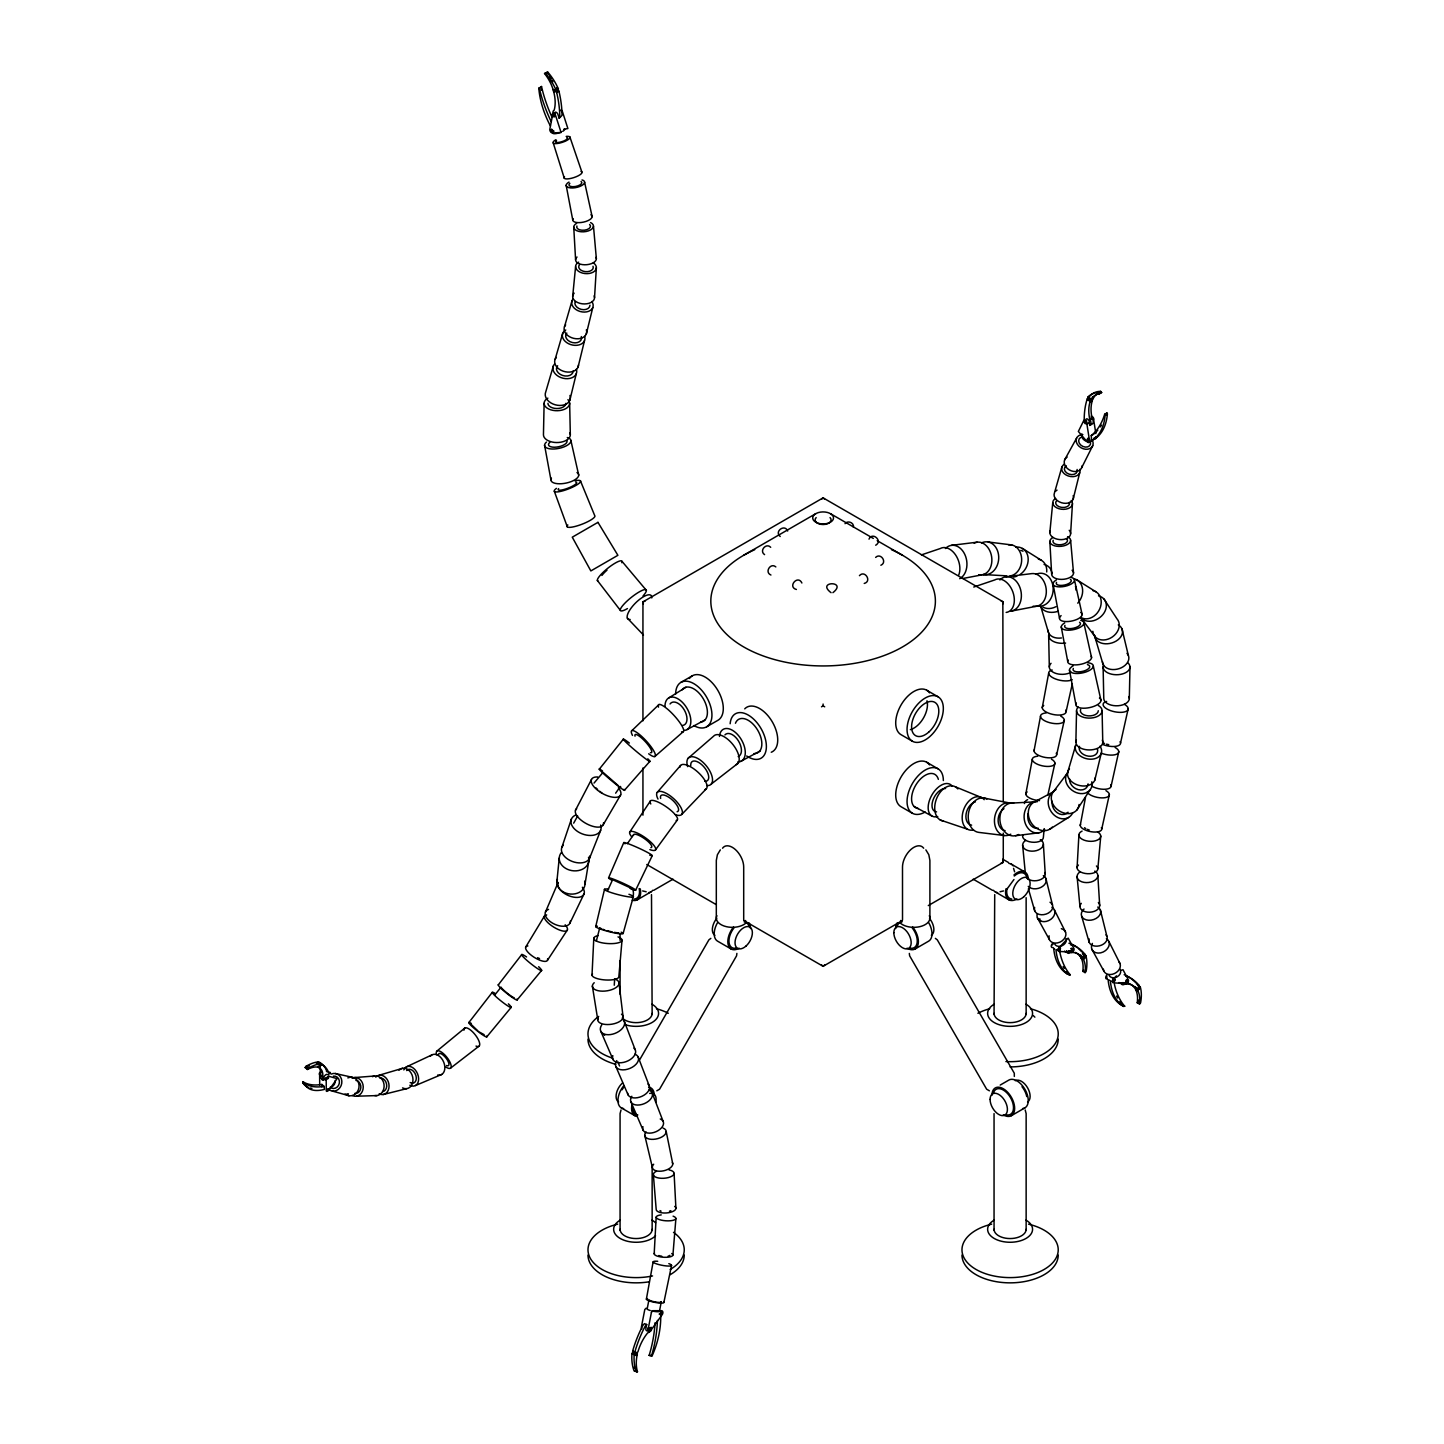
<?xml version="1.0" encoding="UTF-8"?>
<svg xmlns="http://www.w3.org/2000/svg" width="1444" height="1444" viewBox="0 0 1444 1444"><rect width="100%" height="100%" fill="white"/><g stroke="black" fill="none" stroke-linecap="round" stroke-linejoin="round"><path stroke-width="1.5" d="M317.969 1063.398L317.987 1062.297L316.344 1063.38M319.702 1085.112L319.629 1074.498A2.527 1.029 -48.4 0 1 319.521 1073.018A2.527 1.029 -48.4 0 1 321.38 1070.906M317.048 1063.452C320.297 1061.214 321.507 1066.52 319.268 1067.82A36.587 14.927 -48.4 0 1 322.734 1076.863A4.819 1.967 -48.4 0 0 323.312 1080.202L324.016 1078.379A2.527 1.029 -48.4 0 1 324.395 1076.123A2.527 1.029 -48.4 0 1 326.976 1074.408L328.745 1074.859L328.979 1073.379A90.412 36.912 -48.4 0 0 321.813 1064.372L319.611 1062.423L318.564 1063.47M544.117 403.345L543.449 434.788A13.447 7.761 0 0 0 558.648 442.478A13.447 7.761 0 0 0 569.875 432.767M1075.87 742.18L1076.556 710.737M1129.316 698.427L1129.984 666.984M1090.996 417.984L1092.025 417.172L1093.252 419.392M1095.725 436.828L1095.238 437.731M592.022 975.007L593.791 938.347M654.186 1253.807L656.172 1217.166M1077.08 867.7L1078.903 834.993M594.531 297.608L596.372 267.627M1070.618 533.612L1072.459 503.631M614.26 985.223L614.693 978.671M672.922 1255.035L675.9 1218.447M622.021 940.206L618.844 976.758A13.447 4.079 3.9 0 1 603.502 979.808A13.447 4.079 3.9 0 1 592.509 973.978M1044.174 828.639L1043.38 837.339A10.397 5.451 4.2 0 1 1031.666 842.159A10.397 5.451 4.2 0 1 1022.966 834.867M1097.837 868.783L1100.761 836.112M1049.842 532.583L1052.748 502.656M572.672 296.525L575.596 266.598M556.842 881.959L559.243 858.079M642.941 720.863L642.941 601.877L823.098 497.855L1003.273 601.877L1002.84 603.971M1083.884 955.35A38.519 22.238 -60 0 0 1083.578 954.195L1085.852 955.513A38.519 22.238 -60 0 1 1086.123 971.451L1085.076 972.624L1082.801 971.325A29.331 16.931 -60 0 0 1081.069 957.95L1082.296 956.56M1085.076 972.624A29.331 16.931 -60 0 0 1083.343 959.267C1086.52 949.286 1086.448 965.079 1079.841 956.072A36.587 21.118 -60 0 0 1075.365 952.426M1138.034 985.638L1140.291 986.956A38.519 22.238 -60 0 1 1140.579 1002.876L1139.515 1004.067L1137.24 1002.75A29.331 16.931 -60 0 0 1135.525 989.393L1136.157 988.436M1139.515 1004.067A29.331 16.931 -60 0 0 1137.782 990.692L1134.28 987.515A36.587 21.118 -60 0 0 1125.309 982.624M909.323 953.401L909.648 955.838L986.649 1089.209L989.411 1090.816M853.44 527.313C854.361 522.746 847.772 520.02 845.029 523.685M1082.458 954.195L1082.639 952.968L1084.913 954.285L1082.097 957.39A36.587 21.118 -60 0 0 1070.618 952.462A4.819 2.78 -60 0 1 1066.683 951.56L1066.647 950.657M1139.19 986.938L1139.352 985.711A90.412 52.201 -60 0 0 1126.428 976.036L1125.634 976.018M585.037 884.053L588.917 860.299M1058.741 949.629C1062.928 944.683 1058.199 952.444 1059.842 950.423M1134.749 986.992L1135.706 988.183M1139.37 987.191L1138.341 990.097L1139.858 987.317L1138.341 987.209L1137.403 988.923L1135.327 986.866M646.37 1299.167L653.121 1261.912M1034.03 750.862L1040.492 716.332M1042.243 707.722L1048.669 673.193M1025.8 793.983L1032.279 759.472M1080.238 825.427L1085.509 797.377M648.97 1299.654L647.165 1308.95A6.263 1.137 11 0 1 647.381 1308.697M635.45 1355.32C640.107 1354.779 635.685 1350.862 632.977 1352.216L632.634 1351.115A90.412 60.468 -69.5 0 1 642.977 1325.267L644.439 1323.661L646.677 1324.491L645.901 1328.426A2.527 1.679 -69.5 0 0 648.121 1330.538M661.262 1301.965L659.457 1311.26A6.263 1.137 11 0 1 651.749 1310.917M663.879 1302.452L671.568 1265.359M554.568 113.228A2.527 1.462 60 0 1 556.048 112.235A2.527 1.462 60 0 1 557.962 114.491L559.189 118.227L562.005 115.43A90.412 52.201 60 0 0 558.936 91.189L558.088 90.124L554.297 91.676M1047.803 795.337L1054.932 763.136M1056.701 754.526L1064.336 720.195M1111.14 785.969L1118.775 751.62M1101.772 828.91L1109.371 794.561M1066.105 711.585L1072.332 683.698M1120.544 743.01L1128.215 708.679M994.717 894.63L994.05 1014.446M595.704 926.633L604.494 889.414M1094.769 780.229L1101.14 753.696M578.051 367.137L584.513 340.658M569.838 400.223L576.282 373.725M586.282 334.087L592.78 307.608M1073.127 499.281L1079.697 472.82M596.318 941.163L599.783 927.662A9.928 1.155 14.4 0 0 601.155 928.6M623.122 933.51L633.356 896.67M325.514 1077.856L327.012 1077.874M327.752 1076.592C323.727 1082.585 331.597 1076.195 327.247 1077.838M329.232 1088.848C321.651 1091.646 333.618 1089.624 327.192 1089.137M1061.954 466.809L1054.445 492.946A9.873 6.985 15 0 0 1063.614 503.198A9.873 6.985 15 0 0 1073.199 495.617M564.496 326.687L572.077 300.587M555.11 359.375L562.727 333.275M553.359 365.946L545.706 392.028A12.779 9.025 15 0 0 557.546 405.277A12.779 9.025 15 0 0 569.947 395.475M1068.019 771.15L1075.744 745.086A13.447 9.512 15 0 0 1089.931 759.201A13.447 9.512 15 0 0 1100.003 746.205M554.027 91.369L553.882 92.434A36.587 21.118 60 0 1 554.171 110.159A4.819 2.78 60 0 0 553.738 115.448M561.878 847.303L571.409 819.019M1080.437 955.17L1080.491 956.722L1081.556 956.56M1080.888 955.423L1079.968 956.253M1089.606 425.457L1092.476 423.868A4.819 2.78 60 0 0 1092.043 418.092A36.587 21.118 60 0 1 1092.332 400.674L1092.169 399.447L1090.058 401.973A36.587 21.118 60 0 0 1089.787 419.392A4.819 2.78 60 0 1 1090.202 425.168L1089.209 422.948A2.527 1.462 60 0 0 1088.343 419.717A2.527 1.462 60 0 0 1085.978 419.338M589.621 858.115L600.632 830.408M302.662 1082.531L302.987 1081.7A100.394 40.992 -48.4 0 0 321.868 1084.444L324.07 1086.375L324.449 1089.408A67.435 27.526 -48.4 0 1 304.846 1084.48L302.662 1082.531A67.435 27.526 -48.4 0 0 308.601 1087.531M304.846 1084.48L302.987 1081.7M1014.32 1076.43L1014.302 1073.235L937.3 939.864L935.369 938.365M545.453 912.048L558.142 882.464A14.151 7.761 24.5 0 0 573.196 897.049A14.151 7.761 24.5 0 0 582.365 887.266M608.592 877.826L623.79 842.556M1013.959 879.522L1006.937 889.143M607.653 890.605L612.617 879.685L631.588 888.403L629.909 888.078M635.613 890.262L652.237 855.66M570.001 923.005L583.99 893.998M1081.682 467.694L1092.747 445.654M575.506 810.174L591.462 779.543M330.261 1073.56L330.369 1072.495L326.434 1071.484M868.999 539.135C872.356 531.338 883.168 541.013 875.696 545.218M621.028 1109.967L620.072 1113.595L620.072 1230.36M1052.134 944.954L1053.452 943.708M1106.79 976.018L1106.862 978.057M573.683 823.152L577.654 815.95M1064.607 459.914L1076.538 438.254M639.71 1059.697L708.896 939.864L710.845 938.365M603.267 824.686L620.685 794.814M525.652 947.156L544.352 916.2M559.189 118.227L559.749 116.729A90.412 52.201 60 0 0 556.68 92.506L555.814 91.441M552.547 131.945C551.662 125.303 548.919 134.545 553.81 131.079M318.203 1062.676L320.875 1063.867L317.824 1067.224A29.331 11.985 -48.4 0 0 307.373 1069.481L305.171 1067.531L306.146 1066.232A38.519 15.722 -48.4 0 1 318.691 1061.936M547.547 960.188L567.402 929.918M1076.737 810.156L1089.769 790.319M629.837 831.906L650.378 800.987M627.346 843.675L633.663 834.596M720.321 849.884L717.397 854.74L716.314 860.443L716.314 918.077M655.468 849.956L677.362 819.975M307.373 1069.481L308.33 1068.181A38.519 15.722 -48.4 0 1 320.875 1063.867M648.194 1327.758C646.569 1332.415 650.36 1328.588 650.702 1327.92C652.417 1331.964 646.208 1330.52 649.89 1327.776M1053.669 791.366L1067.856 772.486A14.151 11.155 35.1 0 0 1076.141 792.539A14.151 11.155 35.1 0 0 1091.808 781.782M498.234 984.934L521.645 954.683M468.795 1022.623L492.242 992.407M599.26 769.219L623.303 739.22M494.823 994.934L501.068 987.154A8.52 0.939 38.7 0 0 506.934 992.949A8.52 0.939 38.7 0 0 514.19 997.75M1088.054 438.218L1089.57 441.016L1086.935 424.265A2.527 1.462 60 0 0 1086.069 421.016A2.527 1.462 60 0 0 1083.704 420.655L1078.361 431.449L1087.007 441.683A2.581 1.498 60 0 0 1089.606 441.088M486.845 1036.774L511.248 1007.28M517.241 999.826L541.662 970.35M594.044 783.081L603.032 772.341L618.501 785.807M615.649 793.171L620.378 786.438M657.219 792.377L680.539 765.519M624.566 790.157L649.926 761.259M1082.801 971.325L1083.848 970.133M1116.447 975.837L1113.559 979.068A2.581 1.498 -60 0 0 1113.27 982.859L1125.129 983.49A2.527 1.462 -60 0 0 1127.493 983.111A2.527 1.462 -60 0 0 1128.36 979.88L1123.017 969.754L1121.591 970.097M1137.24 1002.75L1138.305 1001.576A38.519 22.238 -60 0 0 1138.558 1000.096M821.51 499.281L823.098 497.855L824.704 499.281M824.704 964.899L823.098 966.307L744.274 920.803M681.803 814.398L706.423 788.677M550.399 125.953A67.435 38.934 60 0 1 538.811 88.301L539.28 87.831A100.394 57.959 60 0 0 551.211 121.693M552.059 117.325A100.394 57.959 60 0 1 541.536 86.514L541.085 87.001A67.435 38.934 60 0 0 541.41 90.286M631.931 730.592L658.969 704.546M1070.69 948.69C1073.036 946.56 1072.423 951.813 1070.293 950.946M1112.71 978.96C1115.057 976.848 1114.461 982.101 1112.313 981.216M875.642 557.402C880.678 552.366 887.555 562.348 880.876 565.254M859.433 575.669C864.794 569.568 872.212 581.372 864.234 583.448M646.677 1324.491L645.215 1326.115A90.412 60.468 -69.5 0 0 634.873 1351.945L635.216 1353.046M659.132 1314.094L660.756 1313.535L660.522 1311.26M661.352 1314.509C662.489 1306.188 659.168 1317.09 660.179 1314.13M1085.852 955.513L1083.505 958.365M1140.291 986.956L1137.89 989.844M654.782 756.566L683.03 731.891M688.174 758.226L713.553 736.223A18.285 8.917 50.6 0 1 733.101 744.779A18.285 8.917 50.6 0 1 735.935 764.724M437.135 1050.889L464.896 1028.002M711.26 784.056L737.866 763.407M450.329 1068.307L478.776 1046.34M321.272 1071.484L320.026 1073.686M484.155 1034.662L479.534 1032.153M558.142 90.521L558.268 88.77L556.68 87.687M553.684 131.296L551.626 129.238M652.183 1355.699L649.168 1355.393L652.183 1355.699A67.435 45.107 -69.5 0 0 660.738 1315.845M1114.425 979.176C1110.436 984.447 1119.064 979.339 1113.216 978.563M1125.508 982.389L1126.482 979.682M1049.68 829.271L1068.542 817.466M668.771 697.903L685.954 687.272M544.55 73.518L547.872 72.236A38.519 22.238 60 0 1 558.377 88.896L555.561 90.34L552.962 89.131A29.331 16.931 60 0 0 544.55 73.518L547.872 72.236M538.811 88.301L541.536 86.514M555.561 90.34L558.377 88.896M556.68 92.506L558.936 91.189M743.696 555.272L815.734 513.685M1089.462 401.017L1089.733 399.356L1087.837 397.208L1090.112 395.891A38.519 22.238 60 0 1 1100.617 391.36L1101.664 392.551L1099.407 393.851A29.331 16.931 60 0 0 1090.978 399.753C1089.444 395.674 1085.437 400.475 1089.913 400.764M1084.39 420.637L1084.209 419.536A90.412 52.201 60 0 1 1087.26 398.833L1089.534 397.533A90.412 52.201 60 0 0 1089.011 399.212M1087.837 397.208A38.519 22.238 60 0 1 1098.342 392.678L1100.617 391.36M1090.382 399.844L1093.252 398.436A29.331 16.931 60 0 1 1097.963 393.598M1090.978 399.753L1093.252 398.436M1090.148 401.739L1092.422 400.439M1089.787 419.392L1092.043 418.092M1086.935 424.265L1089.209 422.948M1107.404 413.959L1105.129 415.258A67.435 38.934 60 0 1 1091.7 440.763L1091.231 435.619A100.394 57.959 60 0 0 1104.66 414.248L1106.934 412.948L1107.404 413.959A67.435 38.934 60 0 1 1093.974 439.445L1094.083 438.164M1091.231 435.619L1093.487 434.301A100.394 57.959 60 0 0 1097.801 430.132M1086.863 440.438C1089.173 433.958 1088.397 446.485 1088.036 439.86M1088.668 439.933L1089.805 439.265M680.954 682.344L692.308 675.81M706.621 726.801L717.975 720.267A25.667 14.819 60 0 0 716.188 687.777A25.667 14.819 60 0 0 689.42 678.481M821.51 706.82L823.098 705.881L823.098 704.04M1002.84 602.13L1003.273 801.691M637.327 899.793L650.937 891.923M653.753 890.298L673.012 879.179M821.51 964.899L823.098 966.307L901.922 920.803M928.293 905.587L1003.273 862.303L1003.273 833.116M915.063 948.997L928.673 941.145A16.046 9.26 60 0 0 928.673 922.608M1000.205 1085.076L1008.887 1080.058A16.046 9.26 60 0 1 1025.908 1091.177A16.046 9.26 60 0 1 1022.569 1108.577M1011.323 1115.707L1024.933 1107.855M687.055 729.581L704.871 720.014M740.664 761.421L760.428 750.808M1034.012 802.106L1053.651 791.673A14.891 12.166 60 0 0 1052.838 813.784A14.891 12.166 60 0 0 1072.802 812.701M320.839 1065.004L319.034 1067.459L321.813 1064.372M633.338 1351.331L632.183 1353.227L633.338 1354.328M1067.098 973.816L1070.166 974.736L1067.098 973.816A67.435 38.934 -60 0 1 1053.687 948.329L1054.499 948.816M1121.555 1005.241L1124.623 1006.161L1121.555 1005.241A67.435 38.934 -60 0 1 1108.126 979.754L1109.714 980.314M406.269 1066.936L431.846 1054.932M620.794 787.034L619.819 786.691M643.374 603.971L642.941 601.877L644.981 601.191M1002.84 860.191L1003.273 862.303L1001.234 862.971M415.565 1085.509L441.629 1074.48M921.416 554.893L940.243 548.539A17.364 11.624 69.5 0 1 955.405 554.677A17.364 11.624 69.5 0 1 958.726 575.073M973.761 587.04L994.681 579.965A17.364 11.624 69.5 0 1 1012.912 592.094A17.364 11.624 69.5 0 1 1006.161 612.437M1070.437 944.827L1071.989 944.593A90.412 52.201 -60 0 1 1084.913 954.285M379.285 1075.184L402.677 1068.271M383.22 1094.534L406.811 1088.632M832.917 592.654C848.151 580.614 815.535 580.975 831.076 592.69M635.721 1355.374L637.057 1355.411A29.331 19.62 -69.5 0 0 637.49 1371.8L634.115 1370.97A38.519 25.757 -69.5 0 1 631.967 1353.551L635.901 1355.483M631.967 1353.551L634.873 1354.237M1000.042 891.76L1003.562 890.93M962.823 578.502L981.92 574.856M1036.377 606.281L1010.908 611.173A17.364 12.852 81.1 0 0 1020.06 587.852A17.364 12.852 81.1 0 0 999.88 579.947M656.803 1090.816L659.565 1089.209L736.566 955.838L736.891 953.401M1015.529 835.715L1038.976 832.791M951.452 545.345L977.173 542.186M1005.908 576.788L1031.612 573.629A16.498 12.22 81.1 0 1 1046.304 590.452A16.498 12.22 81.1 0 1 1033.164 606.155M1137.403 988.923L1136.554 988.815A36.587 21.118 -60 0 0 1125.075 983.905A4.819 2.78 -60 0 1 1121.122 982.985M646.154 1308.174L644.8 1309.527L641.443 1326.765A2.527 1.679 -69.5 0 0 641.894 1328.877M1087.26 398.833L1089.642 400.764M354.087 1077.603L374.483 1076.015M1010.295 803.171L1034.012 801.889M356.506 1096.213L377.028 1095.581M1068.921 943.275L1069.715 943.293A90.412 52.201 -60 0 1 1077.332 947.661M1059.12 946.993L1059.463 949.033L1057.622 949.322M563.81 129.274L567.889 128.534L562.51 111.874A2.527 1.462 60 0 0 561.048 109.852M1070.69 952.047L1058.831 951.434A2.581 1.498 -60 0 1 1059.102 947.625L1068.145 938.113L1073.921 948.455A2.527 1.462 -60 0 1 1073.054 951.686A2.527 1.462 -60 0 1 1070.69 952.047L1068.416 950.748A2.527 1.462 -60 0 0 1070.347 950.784M1113.938 981.721L1110.4 981.072A67.435 38.934 -60 0 0 1123.829 1006.558M1006.775 575.849L983.075 574.55A16.498 13.014 -84.9 0 0 998.706 556.59A16.498 13.014 -84.9 0 0 981.559 542.89M1053.001 947.571L1052.026 947.499A2.581 1.498 -60 0 1 1052.297 943.708M1107.458 978.996L1106.465 978.942A2.581 1.498 -60 0 1 1106.754 975.133M1004.392 835.534L978.689 832.376A17.364 12.852 -81.1 0 1 968.888 811.221A17.364 12.852 -81.1 0 1 986.902 799.037M988.31 542.005L1011.757 544.929M983.689 797.99L1009.139 802.882A16.498 12.22 -81.1 0 0 994.465 821.835A16.498 12.22 -81.1 0 0 1010.764 834.181M335.315 1073.506L352.192 1077.26M642.652 890.93L646.172 891.76M1001.234 601.191L1003.273 601.877M796.384 589.477C787.142 586.878 797.846 574.351 801.889 582.997M332.355 1091.068L349.069 1095.761M940.279 820.011L967.462 829.199M632.634 1351.115L634.873 1351.945M635.252 1370.97L637.49 1371.8M955.386 786.818L981.812 797.666M770.934 575.019C764.255 572.384 770.573 562.239 775.825 566.914M556.752 87.958L557.817 89.023M555.308 113.841L554.081 114.329L555.11 116.332M914.124 806.456L931.921 816.041M830.481 513.685L873.313 538.413M877.194 540.652L902.5 555.272M926.687 690.214L938.022 696.766A25.667 14.819 -60 0 1 929.9 736.512A25.667 14.819 -60 0 1 907.662 723.679A25.667 14.819 -60 0 1 938.022 696.766M912.355 741.223L901.02 734.671A25.667 14.819 -60 0 1 902.807 702.199A25.667 14.819 -60 0 1 929.575 692.885M926.687 762.251L938.022 768.804M823.098 705.881L824.704 706.82M1002.714 859.18L1008.49 862.519M1011.323 864.144L1024.933 871.995M912.355 813.261L901.02 806.709A25.667 14.819 -60 0 1 902.807 774.237A25.667 14.819 -60 0 1 929.575 764.923M973.202 879.179L992.461 890.298M995.277 891.923L1008.887 899.793M1139.352 985.711L1137.096 984.411A90.412 52.201 -60 0 0 1136.121 983.238M1081.069 957.95L1083.343 959.267M1135.525 989.393L1137.782 990.692M1058.777 947.12L1059.914 947.769M1113.162 981.198L1114.281 981.848M646.786 864.523L716.007 904.486M731.151 948.997L717.542 941.145A16.046 9.26 -60 0 1 717.542 922.608M621.281 1107.855L634.891 1115.707M1076.899 579.892L1095.761 591.697M1022.46 548.467L1041.323 560.254M1091.321 399.176L1093 398.887L1092.458 396.829M1086.646 420.619L1085.328 421.269L1086.556 423.164M477.892 1030.908L471.484 1024.735M560.994 110.574L561.915 111.856M599.765 791.312L602.076 793.261M317.77 1066.322A36.587 14.927 -48.4 0 1 320.55 1074.932L322.734 1076.863M319.629 1074.498L321.832 1076.448M324.016 1078.379L326.2 1080.329L326.29 1090.942A2.581 1.047 -48.4 0 0 329.286 1089.606L337.102 1078.65L329.16 1076.358A2.527 1.029 -48.4 0 0 326.579 1078.054A2.527 1.029 -48.4 0 0 326.2 1080.329M324.016 1079.968L321.128 1078.253A4.819 1.967 -48.4 0 1 320.55 1074.932M306.146 1066.232L308.33 1068.181M780.229 536.5C773.876 531.536 784.85 523.558 787.666 531.031M770.699 547.312C766.204 542.421 758.912 550.904 764.58 554.622M595.668 787.684L597.581 789.417M1033.254 1015.565L1034.879 1017.172M627.346 618.14L643.482 635.035M1098.342 392.678L1099.407 393.851M622.093 561.463L646.316 590.289M597.347 580.434L620.27 610.252M1095.075 636.678L1080.888 617.779A14.891 11.751 -35.1 0 0 1102.963 614.476A14.891 11.751 -35.1 0 0 1098.505 595.867M635.649 1355.338L635.667 1353.227L637.905 1351.909A36.587 24.476 -69.5 0 1 647.652 1332.92A4.819 3.213 -69.5 0 0 650.089 1330.754M632.977 1354.328L632.634 1353.389M925.875 849.884L928.817 854.74L929.9 860.443L929.9 918.077M1103.956 599.007L1116.988 618.844A14.151 11.155 -35.1 0 1 1110.364 638.158A14.151 11.155 -35.1 0 1 1092.837 631.299M1091.844 949.249L1103.776 970.909M1037.388 917.824L1049.319 939.466M1025.186 1109.967L1026.142 1113.595L1026.142 1230.36M1108.902 941.47L1119.984 963.509M1054.445 910.027L1065.528 932.066M1104.66 414.248L1105.129 415.258M615.92 1066.665L628.086 1094.877M600.83 1031.323L613.032 1059.535M630.992 1102.007L643.14 1130.237M580.398 480.744L594.693 515.544A14.891 3.141 -21.2 0 1 580.019 524.948A14.891 3.141 -21.2 0 1 567.853 524.966M617.942 1062.026L619.548 1065.979M652.02 1092.603L663.103 1121.32M638.067 1056.773L649.114 1085.491M624.133 1020.926L635.161 1049.662M554.406 491.52L567.33 526.898M569.875 136.909L581.824 171.89M553.251 142.992L564.315 178.28M1013.562 868.349L1014.609 871.815M1095.238 638.013L1102.963 664.078M1048.506 632.634L1040.799 606.57A14.151 10 -15 0 0 1058.001 611.317M1081.664 916.218L1089.173 942.354M1028.381 888.8L1034.734 910.911M1100.346 909.882L1106.916 936.326M1045.889 878.439L1052.477 904.901M1121.988 628.934L1128.36 655.468M644.692 1135.074L652.309 1167.185M651.497 894.63L652.146 1014.446M570.976 440.871L578.719 475.184M1083.921 623.194L1091.556 657.543M1093.325 666.135L1100.996 700.466M1074.535 580.253L1082.152 614.584M584.621 182.287L592.148 216.636M666.226 1131.627L672.76 1163.9M566.156 185.283L572.708 219.777M1053.019 583.737L1059.499 618.267M1069.462 670.016L1075.888 704.546M1061.25 626.876L1067.712 661.406M544.55 445.149L550.904 479.697M1096.357 436.864L1096.411 437.153A2.581 1.498 60 0 1 1094.281 438.182M592.365 986.071L597.762 1019.699M1095.852 433.561L1093.74 420.33A2.527 1.462 60 0 0 1093.27 417.605A2.527 1.462 60 0 0 1091.104 416.251M619.043 983.256L623.104 1017.027M1077.08 876.58L1079.968 906.507M1022.623 845.155L1025.312 872.934M1070.618 540.381L1073.524 573.051M593.466 226.094L596.372 258.747M653.338 1174.459L656.19 1209.35A9.873 4.115 -3.8 0 0 668.482 1212.725A9.873 4.115 -3.8 0 0 674.655 1206.372M1097.837 875.551L1099.696 905.532M1043.38 844.126L1045.239 874.089M1049.842 541.464L1051.665 574.171M573.737 227.105L575.596 259.83M674.095 1173.412L675.918 1208.375M321.904 1086.863L321.868 1084.444M1103.108 666.984L1103.776 698.427A12.779 7.364 0 0 0 1118.216 705.737A12.779 7.364 0 0 0 1128.883 696.513M1102.097 710.737L1102.765 742.18M1048.651 635.559L1049.319 666.984M569.658 403.345L570.326 434.788M1026.142 897.681L1026.142 1014.446M994.05 1113.595L994.05 1230.36M652.146 1165.254L652.146 1230.36M642.941 768.009L642.941 815.156M620.072 933.6L620.072 940.351M620.072 960.549L620.072 994.23M682.001 689.907A19.241 11.119 60 0 1 703.427 699.022A19.241 11.119 60 0 1 700.593 722.126M675.648 694.095A25.667 14.819 60 0 1 693.788 683.626A25.667 14.819 60 0 1 711.946 715.051A25.667 14.819 60 0 1 693.788 725.538M305.171 1067.531A29.331 11.985 -48.4 0 1 306.308 1066.972M307.392 1066.484A29.331 11.985 -48.4 0 1 309.503 1065.726M319.611 1062.423A90.412 36.912 -48.4 0 1 324.864 1067.441M325.423 1068.361A90.412 36.912 -48.4 0 1 326.38 1070.365M311.94 1088.379A67.435 27.526 -48.4 0 1 310.207 1088.036M324.07 1086.375A100.394 40.992 -48.4 0 1 305.189 1083.65M565.164 924.792A13.447 4.585 32.2 0 1 563.683 931.145A13.447 4.585 32.2 0 1 547.962 922.734A13.447 4.585 32.2 0 1 546.698 914.918M547.565 958.888A12.779 4.368 32.2 0 1 533.666 956.975A12.779 4.368 32.2 0 1 527.872 945.946M539.514 958.509A8.971 3.068 32.2 0 1 537.547 957.697M372.39 1076.682A9.873 8.357 86.9 0 1 384.032 1084.48A9.873 8.357 86.9 0 1 374.844 1095.599M352.083 1078.253A9.386 7.942 86.9 0 1 363.238 1086.881A9.386 7.942 86.9 0 1 352.408 1095.581M355.892 1080.383A6.588 5.577 86.9 0 1 360.838 1087.747A6.588 5.577 86.9 0 1 354.683 1093.433M348.455 1093.848A6.588 5.577 86.9 0 1 347.011 1093.848M508.396 1003.833A12.13 1.336 38.7 0 1 508.541 1006.378A12.13 1.336 38.7 0 1 495.111 995.855A12.13 1.336 38.7 0 1 494.949 993.31M486.52 1036.088A11.534 1.282 38.7 0 1 475.581 1029.536A11.534 1.282 38.7 0 1 471.358 1023.489M538.648 966.722A12.779 1.408 38.7 0 1 538.179 969.014A12.779 1.408 38.7 0 1 523.522 957.191A12.779 1.408 38.7 0 1 526.555 956.957M516.88 999.104A12.13 1.336 38.7 0 1 507.837 994.176A12.13 1.336 38.7 0 1 498.523 984.718M570.344 921.055A13.447 7.382 24.5 0 1 553.269 923.546A13.447 7.382 24.5 0 1 548.558 909.377M600.614 825.084A15.685 9.928 20.1 0 1 582.149 833.856A15.685 9.928 20.1 0 1 575.308 815.228M590.109 855.678A14.891 9.422 20.1 0 1 572.077 861.382A14.891 9.422 20.1 0 1 563.304 845.245M347.823 1077.892A9.386 8.375 -75.9 0 1 358.924 1087.747A9.386 8.375 -75.9 0 1 345.134 1093.92M331.163 1074.101A8.917 7.96 -75.9 0 1 341.723 1083.451A8.917 7.96 -75.9 0 1 328.6 1089.317M333.402 1076.123A6.263 5.596 -75.9 0 1 339.358 1083.108A6.263 5.596 -75.9 0 1 331.398 1088.036M335.243 1080.419A6.263 5.596 -75.9 0 1 330.062 1087.404M664.98 706.278A18.285 10.559 60 0 1 684.384 704.546A18.285 10.559 60 0 1 684.384 730.411M670.052 703.968A12.834 7.4 60 0 1 684.33 710.051A12.834 7.4 60 0 1 682.452 725.448M647.796 758.804A17.364 1.065 40 0 1 643.843 757.45A17.364 1.065 40 0 1 625.414 741.674A17.364 1.065 40 0 1 629.367 743.046M623.97 789.327A16.498 1.011 40 0 1 609.26 778.767A16.498 1.011 40 0 1 602.527 770.97M463.957 1030.186A11.534 4.115 51.4 0 1 475.563 1035.24A11.534 4.115 51.4 0 1 475.997 1046.07M436.557 1054.734A10.956 3.917 51.4 0 1 441.557 1052.153A10.956 3.917 51.4 0 1 450.889 1064.463A10.956 3.917 51.4 0 1 445.889 1067.044M438.489 1054.95A7.689 2.744 51.4 0 1 446.214 1058.326A7.689 2.744 51.4 0 1 446.503 1065.528M430.33 1056.214A10.956 7.437 66 0 1 443.795 1062.333A10.956 7.437 66 0 1 437.731 1075.022M403.815 1069.914A10.397 7.058 66 0 1 413.291 1068.037A10.397 7.058 66 0 1 418.435 1081.087A10.397 7.058 66 0 1 409.843 1085.256M406.648 1070.564A7.292 4.946 66 0 1 415.926 1075.545A7.292 4.946 66 0 1 410.168 1082.567M618.375 787.792A16.498 7.274 28.9 0 1 614.458 797.359A16.498 7.274 28.9 0 1 593.791 786.565A16.498 7.274 28.9 0 1 597.708 776.98M603.484 822.773A15.685 6.913 28.9 0 1 586.769 823.874A15.685 6.913 28.9 0 1 576.661 808.766M658.518 707.145A18.285 4.097 47.5 0 1 673.536 714.906A18.285 4.097 47.5 0 1 681.55 731.819M632.49 735.429A17.364 3.899 47.5 0 1 638.049 733.353A17.364 3.899 47.5 0 1 654.222 751.728A17.364 3.899 47.5 0 1 648.663 753.786M635.035 736.187A12.184 2.744 47.5 0 1 645.053 741.368A12.184 2.744 47.5 0 1 650.396 752.649M398.959 1070.275A10.397 8.05 74.8 0 1 412.713 1077.188A10.397 8.05 74.8 0 1 402.551 1087.91M375.747 1077.098A9.873 7.653 74.8 0 1 388.815 1083.65A9.873 7.653 74.8 0 1 379.158 1093.83M379.862 1078.072A6.931 5.379 74.8 0 1 386.559 1084.011A6.931 5.379 74.8 0 1 382.624 1091.646M588.52 857.249A14.891 11.642 7.5 0 1 571.698 870.588A14.891 11.642 7.5 0 1 561.445 852.411M584.658 881.165A14.151 11.065 7.5 0 1 570.506 894.071A14.151 11.065 7.5 0 1 557.438 879.125M546.807 72.2A29.331 16.931 60 0 1 548.738 74.799M549.659 76.153A29.331 16.931 60 0 1 551.355 78.951M552.131 80.395A29.331 16.931 60 0 1 552.853 81.857M545.597 73.554A38.519 22.238 60 0 1 556.102 90.196M567.943 399.663A12.779 7.364 0 0 1 564.207 409.392A12.779 7.364 0 0 1 547.114 408.092A12.779 7.364 0 0 1 547.854 398.129M565.849 403.345A8.971 5.18 0 0 1 556.897 408.526A8.971 5.18 0 0 1 547.926 403.345M590.921 214.777A9.873 4.025 -11.6 0 1 583.538 222.105A9.873 4.025 -11.6 0 1 573.087 218.658M582.022 179.94A9.386 3.827 -11.6 0 1 581.806 185.5A9.386 3.827 -11.6 0 1 568.755 187.612A9.386 3.827 -11.6 0 1 568.972 182.07M581.048 181.493A6.588 2.689 -11.6 0 1 575.272 186.529A6.588 2.689 -11.6 0 1 569.838 183.316M584.621 336.38A11.534 8.159 15 0 1 570.506 344.52A11.534 8.159 15 0 1 565.759 329.99M578.502 364.953A12.13 8.574 15 0 1 563.286 371.216A12.13 8.574 15 0 1 556.355 357.444M581.336 336.56A8.086 5.722 15 0 1 572.456 342.571A8.086 5.722 15 0 1 566.806 333.077M576.391 369.213A12.13 8.574 15 0 1 563.052 378.238A12.13 8.574 15 0 1 554.586 364.014M573.178 371.018A8.52 6.029 15 0 1 562.51 375.422A8.52 6.029 15 0 1 557.637 365.747M576.986 472.531A14.151 5.776 -11.6 0 1 566.391 483.018A14.151 5.776 -11.6 0 1 551.446 478.09M567.275 437.532A13.447 5.487 -11.6 0 1 567.745 444.987A13.447 5.487 -11.6 0 1 550.002 448.849A13.447 5.487 -11.6 0 1 546.446 442.063M566.77 440.546A9.44 3.845 -11.6 0 1 556.391 447.117A9.44 3.845 -11.6 0 1 549.821 442.351M564.514 129.039A6.263 1.751 -18.1 0 1 562.691 131.332M561.409 131.982A6.263 1.751 -18.1 0 1 554.821 133.714A6.263 1.751 -18.1 0 1 552.998 132.306M581.029 171.439A9.386 2.617 -18.1 0 1 573.791 177.612A9.386 2.617 -18.1 0 1 564.532 176.8M566.174 136.386A8.917 2.491 -18.1 0 1 568.286 139.545A8.917 2.491 -18.1 0 1 555.778 143.606A8.917 2.491 -18.1 0 1 555.85 139.725M566.878 137.523A6.263 1.751 -18.1 0 1 561.265 141.873A6.263 1.751 -18.1 0 1 556.536 140.465M630.144 619.476A16.498 5.704 -45.1 0 1 635.504 603.014A16.498 5.704 -45.1 0 1 651.749 597.942M586.372 329.81A11.534 8.159 15 0 1 573.719 338.365A11.534 8.159 15 0 1 565.669 324.864M591.841 301.489A10.956 7.743 15 0 1 582.239 311.94A10.956 7.743 15 0 1 573.196 298.836M589.982 305.171A7.689 5.433 15 0 1 581.318 309.413A7.689 5.433 15 0 1 575.163 301.634M594.17 295.803A10.956 6.841 4.5 0 1 582.167 303.8A10.956 6.841 4.5 0 1 574.152 293.168M593.34 262.862A10.397 6.498 4.5 0 1 593.303 272.086A10.397 6.498 4.5 0 1 578.629 271.364A10.397 6.498 4.5 0 1 578.647 262.14M593.015 266.274A7.292 4.567 4.5 0 1 585.019 271.598A7.292 4.567 4.5 0 1 579.676 264.523M627.454 608.574A16.498 3.484 -38.8 0 1 622.183 606.263A16.498 3.484 -38.8 0 1 641.064 590.921A16.498 3.484 -38.8 0 1 643.067 595.921M597.96 581.048A15.685 3.321 -38.8 0 1 608.971 567.312A15.685 3.321 -38.8 0 1 621.859 562.727M601.949 575.434A11.01 2.328 -38.8 0 1 606.967 570.199M596.011 257.357A10.397 5.451 -4.2 0 1 584.603 264.775A10.397 5.451 -4.2 0 1 577.004 257.014M590.596 222.575A9.873 5.18 -4.2 0 1 590.578 229.921A9.873 5.18 -4.2 0 1 576.625 230.643A9.873 5.18 -4.2 0 1 576.643 223.279M589.603 224.47A6.931 3.646 -4.2 0 1 584.495 230.174A6.931 3.646 -4.2 0 1 576.932 226.004M574.82 480.762A14.151 2.996 -21.2 0 1 578.358 483.884A14.151 2.996 -21.2 0 1 559.983 491.52A14.151 2.996 -21.2 0 1 556.445 488.379M575.759 482.079A9.928 2.094 -21.2 0 1 567.943 488.18A9.928 2.094 -21.2 0 1 558.629 488.632M1091.014 418.922A2.527 1.462 60 0 1 1091.321 419.5M1099.732 392.912A29.331 16.931 60 0 1 1101.664 392.551M1106.934 412.948A100.394 57.959 60 0 1 1106.212 415.168M1101.501 425.15A100.394 57.959 60 0 1 1100.328 426.901M1102.313 740.176A13.447 7.761 0 0 1 1089.317 749.941A13.447 7.761 0 0 1 1076.34 740.176M1098.361 705.52A12.779 7.364 0 0 1 1099.101 715.484A12.779 7.364 0 0 1 1081.989 716.784A12.779 7.364 0 0 1 1078.253 707.055M1098.288 710.737A8.971 5.18 0 0 1 1088.144 715.863A8.971 5.18 0 0 1 1080.672 709.401M1055.456 491.375A9.873 6.985 15 0 1 1057.026 490.13M1079.787 469.336A9.386 6.642 15 0 1 1068.289 475.978A9.386 6.642 15 0 1 1064.409 464.138M1077.116 469.481A6.588 4.657 15 0 1 1069.047 474.137A6.588 4.657 15 0 1 1066.322 465.834M1091.213 656.28A12.13 4.946 -11.6 0 1 1079.426 664.547A12.13 4.946 -11.6 0 1 1068.163 660.016M1080.744 620.324A11.534 4.711 -11.6 0 1 1080.455 627.147A11.534 4.711 -11.6 0 1 1064.445 629.746A11.534 4.711 -11.6 0 1 1064.715 622.924M1079.534 622.238A8.086 3.303 -11.6 0 1 1073.488 628.212A8.086 3.303 -11.6 0 1 1064.95 625.396M1099.426 698.084A12.779 5.216 -11.6 0 1 1089.859 707.542A12.779 5.216 -11.6 0 1 1076.376 703.084M1087.531 662.724A12.13 4.946 -11.6 0 1 1091.05 669.402A12.13 4.946 -11.6 0 1 1073.578 673.211A12.13 4.946 -11.6 0 1 1073.109 665.864M1087.422 664.601A8.52 3.484 -11.6 0 1 1083.415 671.171A8.52 3.484 -11.6 0 1 1073.343 668.464M1095.31 777.666A14.151 10 15 0 1 1077.567 784.976A14.151 10 15 0 1 1069.462 768.912M1097.44 748.913A9.44 6.678 15 0 1 1088.289 756.151A9.44 6.678 15 0 1 1079.516 746.367M1052.279 827.141A15.685 12.797 60 0 1 1030.763 822.087A15.685 12.797 60 0 1 1037.135 800.915M1068.055 812.214A10.451 8.538 60 0 1 1057.297 812.792A10.451 8.538 60 0 1 1052.171 801.185M1082.097 465.834A9.386 7.202 27.8 0 1 1069.318 469.914A9.386 7.202 27.8 0 1 1067.134 457.098M1092.224 440.095A8.917 6.841 27.8 0 1 1087.855 449.192A8.917 6.841 27.8 0 1 1076.52 442.568A8.917 6.841 27.8 0 1 1082.856 434.608M1092.548 440.149A6.263 4.801 27.8 0 1 1084.967 440.564A6.263 4.801 27.8 0 1 1081.845 433.886M1090.491 441.972A6.263 4.801 27.8 0 1 1082.819 446.413A6.263 4.801 27.8 0 1 1080.635 437.478M937.734 816.546A18.285 10.559 -60 0 1 930.82 797.034A18.285 10.559 -60 0 1 952.264 786.258M936.542 811.889A12.834 7.4 -60 0 1 933.221 799.489A12.834 7.4 -60 0 1 945.603 788.496M1005.096 830.661A11.588 8.574 -81.1 0 1 998.129 821.058A11.588 8.574 -81.1 0 1 1003.959 808.694M1080.744 612.437A11.534 4.711 -11.6 0 1 1070.636 621.245A11.534 4.711 -11.6 0 1 1061.105 615.613M1071.52 577.528A10.956 4.476 -11.6 0 1 1071.249 584.008A10.956 4.476 -11.6 0 1 1056.033 586.463A10.956 4.476 -11.6 0 1 1056.304 580.001M1070.383 579.333A7.689 3.141 -11.6 0 1 1064.643 585.019A7.689 3.141 -11.6 0 1 1056.521 582.347M1072.08 570.236A10.956 5.74 -4.2 0 1 1064.011 579.243A10.956 5.74 -4.2 0 1 1052.044 572.654M1067.585 536.681A10.397 5.451 -4.2 0 1 1067.549 544.406A10.397 5.451 -4.2 0 1 1052.875 545.164A10.397 5.451 -4.2 0 1 1052.911 537.439M1066.538 538.684A7.292 3.827 -4.2 0 1 1061.159 544.677A7.292 3.827 -4.2 0 1 1053.199 540.291M1018.742 834.488A16.498 13.014 84.9 0 1 1000.132 822.051A16.498 13.014 84.9 0 1 1013.688 803.044M1044.716 829.488A15.685 12.364 84.9 0 1 1024.771 821.817A15.685 12.364 84.9 0 1 1037.225 801.763M1038.236 828.188A11.01 8.682 84.9 0 1 1028.236 813.423M943.311 821.004A18.285 12.238 -69.5 0 1 937.102 797.377A18.285 12.238 -69.5 0 1 957.895 788.947M973.527 829.957A17.364 11.624 -69.5 0 1 963.599 809.813A17.364 11.624 -69.5 0 1 984.212 799.687M971.631 825.156A12.184 8.159 -69.5 0 1 966.108 813.947A12.184 8.159 -69.5 0 1 975.422 801.835M1069.228 530.273A10.397 6.498 4.5 0 1 1061.557 539.623A10.397 6.498 4.5 0 1 1050.203 530.905M1071.159 500.472A9.873 6.173 4.5 0 1 1068.253 508.505A9.873 6.173 4.5 0 1 1055.041 506.754A9.873 6.173 4.5 0 1 1055.636 498.433M1069.3 502.35A6.931 4.332 4.5 0 1 1061.683 507.404A6.931 4.332 4.5 0 1 1056.611 500.671M1079.101 804.488A14.891 11.751 35.1 0 1 1058.957 810.716A14.891 11.751 35.1 0 1 1056.087 789.417M1088.072 783.875A9.928 7.834 35.1 0 1 1078.145 789.615A9.928 7.834 35.1 0 1 1069.553 778.912M918.384 808.568A19.241 11.119 -60 0 1 916.904 783.334A19.241 11.119 -60 0 1 938.347 779.363M746.259 922.716A16.046 9.26 0 0 1 726.224 926.633A16.046 9.26 0 0 1 716.874 915.677M722.542 848.224A16.046 9.26 60 0 1 735.303 849.487A16.046 9.26 60 0 1 743.696 866.996L743.696 919.395A3.231 1.606 -66.1 0 0 745.682 920.514M900.533 920.514A3.231 1.606 66.1 0 0 902.518 919.395L902.5 866.996A16.046 9.26 -60 0 1 910.911 849.487A16.046 9.26 -60 0 1 923.673 848.224M926.994 700.773A19.241 11.119 -60 0 1 910.334 729.653M925.189 811.979A25.667 14.819 -60 0 1 907.049 801.51A25.667 14.819 -60 0 1 925.189 770.067A25.667 14.819 -60 0 1 943.347 780.554M830.047 517.584A8.014 4.639 0 0 1 823.098 524.533A8.014 4.639 0 0 1 816.167 517.584M891.471 549.677A112.289 64.836 0 0 1 905.893 644.908A112.289 64.836 0 0 1 740.321 644.908A112.289 64.836 0 0 1 754.743 549.677M929.34 915.677A16.046 9.26 0 0 1 919.99 926.633A16.046 9.26 0 0 1 899.955 922.716M735.447 723.263A19.241 11.119 60 0 1 757.432 729.743A19.241 11.119 60 0 1 753.985 753.587M744.725 708.86A25.667 14.819 60 0 1 771.836 721.097A25.667 14.819 60 0 1 771.258 752.252M730.159 723.751A25.667 14.819 60 0 1 749.815 716.043A25.667 14.819 60 0 1 766.313 748.281A25.667 14.819 60 0 1 746.656 755.97M634.584 1368.262A29.331 19.62 -69.5 0 1 634.349 1366.854M655.053 1322.812A100.394 67.146 -69.5 0 1 649.168 1355.393M636.335 1371.8A38.519 25.757 -69.5 0 1 634.205 1354.4M651.1 1327.235A4.819 3.213 -69.5 0 1 650.648 1329.635M657.417 1320.448A100.394 67.146 -69.5 0 1 651.406 1356.241M615.216 979.176A13.447 6.299 -8 0 1 615.866 987.678A13.447 6.299 -8 0 1 597.978 990.674A13.447 6.299 -8 0 1 594.206 982.714M621.462 1014.175A12.779 5.975 -8 0 1 612.003 1024.175A12.779 5.975 -8 0 1 598.213 1018.092M604.675 1035.33A8.971 4.206 -8 0 1 603.791 1034.391M673.103 1216.155A9.873 2.996 3.9 0 1 672.272 1220.505A9.873 2.996 3.9 0 1 657.886 1218.989A9.873 2.996 3.9 0 1 661.226 1214.891M671.731 1253.518A9.386 2.852 3.9 0 1 664.655 1257.309A9.386 2.852 3.9 0 1 654.547 1253.085M669.89 1255.341A6.588 2.004 3.9 0 1 668.139 1256.136M661.767 1256.226A6.588 2.004 3.9 0 1 658.843 1255.522M634.891 1054.174A12.13 7.292 -22.2 0 1 636.1 1064.21A12.13 7.292 -22.2 0 1 620.685 1069.679A12.13 7.292 -22.2 0 1 616.787 1060.618M647.941 1084.047A11.534 6.931 -22.2 0 1 641.804 1096.357A11.534 6.931 -22.2 0 1 627.617 1093.126M622.815 1019.32A12.779 7.689 -22.2 0 1 612.888 1034.084A12.779 7.689 -22.2 0 1 601.733 1024.969M633.916 1048.145A12.13 7.292 -22.2 0 1 625.992 1061.683A12.13 7.292 -22.2 0 1 612.816 1055.636M618.014 936.903A14.151 4.278 3.9 0 1 617.761 942.95A14.151 4.278 3.9 0 1 597.798 941.65A14.151 4.278 3.9 0 1 598.051 935.586M625.09 843.819A15.685 1.209 24.5 0 1 639.223 848.332A15.685 1.209 24.5 0 1 649.728 855.155M611.733 880.172A14.891 1.155 24.5 0 1 613.357 879.125A14.891 1.155 24.5 0 1 632.472 887.916A14.891 1.155 24.5 0 1 630.847 888.962M668.843 1263.626A9.386 1.697 11 0 1 668.283 1266.063A9.386 1.697 11 0 1 654.8 1263.211A9.386 1.697 11 0 1 657.706 1261.28M663.572 1301.965A8.917 1.606 11 0 1 654.006 1302.217A8.917 1.606 11 0 1 647.526 1298.571M650.251 1310.52A6.263 1.137 11 0 1 647.381 1309.293M661.063 1301.622A6.263 1.137 11 0 1 657.489 1302.307A6.263 1.137 11 0 1 649.8 1300.394M719.473 736.44A18.285 10.559 60 0 1 739.779 737.234A18.285 10.559 60 0 1 737.83 761.872M724.924 734.888A12.834 7.4 60 0 1 738.498 741.007A12.834 7.4 60 0 1 738.191 756.584M679.889 767.251A17.364 6.642 42.3 0 1 697.651 771.908A17.364 6.642 42.3 0 1 704.907 789.633M658.013 799.092A16.498 6.317 42.3 0 1 663.608 792.124A16.498 6.317 42.3 0 1 681.008 807.683A16.498 6.317 42.3 0 1 675.413 814.651M660.648 798.424A11.588 4.422 42.3 0 1 671.135 798.947A11.588 4.422 42.3 0 1 677.128 811.745M649.024 1090.148A11.534 6.931 -22.2 0 1 650.161 1099.66A11.534 6.931 -22.2 0 1 635.504 1104.877A11.534 6.931 -22.2 0 1 631.822 1096.267M660.251 1118.974A10.956 6.588 -22.2 0 1 656.154 1131.645A10.956 6.588 -22.2 0 1 642.959 1126.699M663.049 1128.071A10.956 5.668 -12.4 0 1 663.717 1135.742A10.956 5.668 -12.4 0 1 649.295 1139.063A10.956 5.668 -12.4 0 1 646.136 1131.97M672.417 1162.546A10.397 5.379 -12.4 0 1 661.226 1171.174A10.397 5.379 -12.4 0 1 653.681 1164.225M650.793 803.965A16.498 4.386 34.9 0 1 664.836 805.842A16.498 4.386 34.9 0 1 676.189 820.535M631.732 836.852A15.685 4.17 34.9 0 1 635.432 832.249A15.685 4.17 34.9 0 1 653.572 845.011A15.685 4.17 34.9 0 1 649.854 849.613M633.483 835.408A11.01 2.924 34.9 0 1 644.493 838.657A11.01 2.924 34.9 0 1 650.865 847.646M687.615 766.62A17.364 8.465 50.6 0 1 694.456 757.071A17.364 8.465 50.6 0 1 710.899 773.208A17.364 8.465 50.6 0 1 706.946 785.59M690.755 765.591A12.184 5.938 50.6 0 1 703.625 766.565A12.184 5.938 50.6 0 1 704.78 781.276M669.023 1169.911A10.397 4.332 -3.8 0 1 672.146 1176.012A10.397 4.332 -3.8 0 1 656.93 1177.6A10.397 4.332 -3.8 0 1 656.478 1171.228M670.882 1210.668A6.931 2.888 -3.8 0 1 669.438 1211.209M661.099 1211.155A6.931 2.888 -3.8 0 1 660.016 1210.613M628.952 894.287A14.891 1.733 14.4 0 1 629.295 896.923A14.891 1.733 14.4 0 1 608.881 891.796A14.891 1.733 14.4 0 1 608.556 889.161M621.173 932.174A14.151 1.661 14.4 0 1 609.639 931.831A14.151 1.661 14.4 0 1 597.419 926.2M618.736 932.734A9.928 1.155 14.4 0 1 614.35 932.355M612.057 931.885A9.928 1.155 14.4 0 1 607.076 930.64M604.729 929.936A9.928 1.155 14.4 0 1 602.726 929.232M1069.372 975.115A67.435 38.934 -60 0 1 1055.961 949.629L1059.481 950.278A100.394 57.959 -60 0 0 1070.166 974.736M1078.487 948.618A90.412 52.201 -60 0 1 1081.664 951.795M1066.593 951.993A4.819 2.78 -60 0 1 1064.679 951.073M1067.892 973.418A100.394 57.959 -60 0 1 1066.611 971.83M1064.228 968.401A100.394 57.959 -60 0 1 1063.145 966.541M1065.582 643.049A13.447 7.761 0 0 1 1049.12 633.537M1071.123 672.2A12.779 7.364 0 0 1 1054.319 672.832A12.779 7.364 0 0 1 1051.033 663.301M1050.023 902.229A9.386 6.642 -15 0 1 1046.142 914.07A9.386 6.642 -15 0 1 1034.644 907.428M1043.308 875.624A9.873 6.985 -15 0 1 1042.604 886.399A9.873 6.985 -15 0 1 1028.236 886.345M1040.691 920.929A6.588 4.657 -15 0 1 1039.77 918.691M1060.69 716.043A12.13 4.946 11.6 0 1 1060.239 723.39A12.13 4.946 11.6 0 1 1042.767 719.581A12.13 4.946 11.6 0 1 1046.268 712.903M1056.25 753.208A11.534 4.711 11.6 0 1 1045.564 757.504A11.534 4.711 11.6 0 1 1034.373 749.671M1072.206 679.655A12.779 5.216 11.6 0 1 1053.741 678.211A12.779 5.216 11.6 0 1 1052.189 669.998M1065.636 710.213A12.13 4.946 11.6 0 1 1052.82 714.419A12.13 4.946 11.6 0 1 1043.741 705.448M1061.448 637.977A13.447 9.512 -15 0 1 1048.001 630.216M1015.872 547.077A15.685 12.797 -60 0 1 1028.002 556.969A15.685 12.797 -60 0 1 1020.294 574.369M1016.919 576.174A15.685 12.797 -60 0 1 1013.381 577.004M1038.344 559.117A14.891 12.166 -60 0 1 1046.719 571.968M1065.997 938.636A6.263 4.801 -27.8 0 1 1062.134 945.694A6.263 4.801 -27.8 0 1 1054.625 943.834M1051.936 907.211A9.386 7.202 -27.8 0 1 1048.669 920.604A9.386 7.202 -27.8 0 1 1037.171 913.962M1061.322 928.673A8.917 6.841 -27.8 0 1 1065.311 937.012A8.917 6.841 -27.8 0 1 1054.914 943.094A8.917 6.841 -27.8 0 1 1049.102 935.802M974.122 543.179A16.498 12.22 81.1 0 1 991.649 556.879A16.498 12.22 81.1 0 1 978.707 574.73M945.423 548.521A17.364 12.852 81.1 0 1 964.772 554.352A17.364 12.852 81.1 0 1 959.682 578.701M1051.467 759.183A11.534 4.711 11.6 0 1 1051.033 766.168A11.534 4.711 11.6 0 1 1034.427 762.558A11.534 4.711 11.6 0 1 1037.767 756.205M1039.518 800.608A10.956 4.476 11.6 0 1 1028.128 797.142A10.956 4.476 11.6 0 1 1027.135 791.926M1024.446 803.55A10.956 5.74 4.2 0 1 1027.641 799.651M1008.526 544.821A15.685 12.364 -84.9 0 1 1021.648 558.792A15.685 12.364 -84.9 0 1 1010.006 575.957M1020.836 550.417A11.01 8.682 -84.9 0 1 1022.984 551.247M1040.33 839.668A10.397 6.498 -4.5 0 1 1040.366 848.873A10.397 6.498 -4.5 0 1 1025.673 849.613A10.397 6.498 -4.5 0 1 1025.655 840.39M1044.896 872.501A9.873 6.173 -4.5 0 1 1039.175 880.118A9.873 6.173 -4.5 0 1 1026.846 878.096M1055.925 606.715A14.151 11.155 -35.1 0 1 1042.929 607.112M1044.066 564.423A14.891 11.751 -35.1 0 1 1051.882 573.25M1028.525 1224.151A48.121 27.779 0 0 1 1048.272 1266.731A48.121 27.779 0 0 1 971.92 1266.731A48.121 27.779 0 0 1 991.685 1224.151M1058.217 1255.053A48.121 27.779 0 0 1 1010.096 1282.85A48.121 27.779 0 0 1 961.975 1255.053M1025.98 1220.126A22.454 12.96 0 0 1 1025.98 1238.465A22.454 12.96 0 0 1 994.212 1238.465A22.454 12.96 0 0 1 994.212 1220.126M1026.142 1229.295A16.046 9.26 0 0 1 1010.096 1238.555A16.046 9.26 0 0 1 994.05 1229.295M912.716 927.03A16.046 9.26 60 0 1 918.005 944.827A16.046 9.26 60 0 1 907.049 948.203M895.695 928.564A16.046 9.26 60 0 1 897.229 922.878M912.157 927.842A14.44 8.339 60 0 1 917.175 942.481A14.44 8.339 60 0 1 909.684 948.022M897.175 926.362A14.44 8.339 60 0 1 901.94 921.958M929.539 918.456A12.274 7.094 60 0 1 931.326 935.261M991.956 1095.274A16.046 9.26 60 0 1 1003.291 1088.722A16.046 9.26 60 0 1 1014.645 1108.36A16.046 9.26 60 0 1 1003.291 1114.912M1015.312 1080.708A12.274 7.094 60 0 1 1027.586 1087.801A12.274 7.094 60 0 1 1027.586 1101.971M993.436 1093.072A14.44 8.339 60 0 1 1010.511 1097.639A14.44 8.339 60 0 1 1005.945 1114.732M1022.009 1086.7A14.44 8.339 60 0 1 1026.774 1096.592M1030.456 1008.724A48.121 27.779 0 0 1 1056.593 1041.088A48.121 27.779 0 0 1 1005.908 1061.575M977.895 1013.255A48.121 27.779 0 0 1 989.754 1008.724M1058.217 1039.139A48.121 27.779 0 0 1 1010.096 1066.917M1025.98 1004.212A22.454 12.96 0 0 1 1025.98 1022.551A22.454 12.96 0 0 1 994.212 1022.551A22.454 12.96 0 0 1 994.212 1004.212M1026.142 1013.381A16.046 9.26 0 0 1 1010.096 1022.641A16.046 9.26 0 0 1 994.05 1013.381M1013.977 874.938A16.046 9.26 -60 0 1 1028.254 879.342M1016.901 898.998A16.046 9.26 -60 0 1 1005.945 888.836M1014.266 876.039A14.44 8.339 -60 0 1 1026.774 877.158M1011.793 899.052A14.44 8.339 -60 0 1 1007.046 888.529M1008.959 863.422A16.046 9.26 -60 0 1 1013.11 865.822M997.624 892.645A16.046 9.26 -60 0 1 993.472 890.262M651.984 1004.212A22.454 12.96 0 0 1 653.933 1021.269A22.454 12.96 0 0 1 624.873 1024.608M612.039 1057.965A48.121 27.779 0 0 1 598.718 1016.414M656.46 1008.724A48.121 27.779 0 0 1 668.319 1013.255M652.146 1013.381A16.046 9.26 0 0 1 640.27 1022.334A16.046 9.26 0 0 1 622.22 1018.02M615.758 1064.318A48.121 27.779 0 0 1 587.979 1039.139M639.169 888.529A14.44 8.339 60 0 1 634.403 899.052M633.158 890.767A12.274 7.094 60 0 1 632.273 897.861M640.27 888.836A16.046 9.26 60 0 1 632.237 900.244M652.742 890.262A16.046 9.26 60 0 1 648.591 892.645M673.5 1232.328A48.121 27.779 0 0 1 670.142 1269.475M652.562 1275.936A48.121 27.779 0 0 1 591.264 1259.89A48.121 27.779 0 0 1 617.689 1224.151M655.558 1235.793A22.454 12.96 0 0 1 622.436 1239.584A22.454 12.96 0 0 1 620.234 1220.126M651.984 1220.126A22.454 12.96 0 0 1 655.558 1222.815M652.146 1229.295A16.046 9.26 0 0 1 636.118 1238.555A16.046 9.26 0 0 1 620.072 1229.295M684.239 1255.053A48.121 27.779 0 0 1 670.142 1274.709M648.573 1281.893A48.121 27.779 0 0 1 587.979 1255.053M748.985 922.878A16.046 9.26 -60 0 1 750.501 928.564M739.166 948.203A16.046 9.26 -60 0 1 728.209 944.827A16.046 9.26 -60 0 1 733.498 927.03M744.274 921.958A14.44 8.339 -60 0 1 749.021 926.362M736.53 948.022A14.44 8.339 -60 0 1 729.039 942.481A14.44 8.339 -60 0 1 734.057 927.842M714.888 935.261A12.274 7.094 -60 0 1 716.675 918.456M618.628 1101.971A12.274 7.094 -60 0 1 622.526 1082.946M622.093 1089.787A14.44 8.339 -60 0 1 624.205 1086.7M623.627 1108.577A16.046 9.26 -60 0 1 623.627 1085.888M649.692 1093.451A12.274 7.094 -60 0 1 655.829 1102.187M650.143 1089.317A14.44 8.339 -60 0 1 652.778 1093.072M637.815 1114.967A14.44 8.339 -60 0 1 632.707 1107.71M648.591 1087.206A16.046 9.26 -60 0 1 654.258 1095.274M637.237 1116.429A16.046 9.26 -60 0 1 631.967 1104.75M1123.865 982.66A2.527 1.462 -60 0 1 1123.45 982.66M1124.623 1006.161A100.394 57.959 -60 0 1 1114.407 984.158M1124.154 974.718A90.412 52.201 -60 0 1 1135.092 982.119M1122.8 982.588A4.819 2.78 -60 0 1 1119.118 982.516M1122.349 1004.862A100.394 57.959 -60 0 1 1119.84 1001.594M1117.602 997.984A100.394 57.959 -60 0 1 1116.591 996.053M1128.179 663.103A13.447 7.761 0 0 1 1118.306 674.673A13.447 7.761 0 0 1 1103.559 664.98M1097.747 907.067A9.873 6.985 -15 0 1 1098 917.084A9.873 6.985 -15 0 1 1084.245 919.034A9.873 6.985 -15 0 1 1084.011 909.016M1105.96 934.846A9.386 6.642 -15 0 1 1099.407 945.838A9.386 6.642 -15 0 1 1089.101 938.871M1110.707 784.652A11.534 4.711 11.6 0 1 1105.653 789.218A11.534 4.711 11.6 0 1 1091.935 786.24M1115.147 747.469A12.13 4.946 11.6 0 1 1116.447 754.309A12.13 4.946 11.6 0 1 1101.068 753.118M1124.389 704.311A12.779 5.216 11.6 0 1 1124.696 711.874A12.779 5.216 11.6 0 1 1106.934 708.986A12.779 5.216 11.6 0 1 1106.627 701.441M1120.093 741.638A12.13 4.946 11.6 0 1 1116.05 746.295A12.13 4.946 11.6 0 1 1102.837 744.508M1108.757 744.653A8.52 3.484 11.6 0 1 1106.591 744.165M1104.552 743.498A8.52 3.484 11.6 0 1 1102.801 742.649M1126.988 653.32A13.447 9.512 -15 0 1 1119.299 668.59A13.447 9.512 -15 0 1 1102.458 661.641M1118.288 624.909A14.151 10 -15 0 1 1114.172 642.093A14.151 10 -15 0 1 1094.714 635.45M1092.783 590.56A14.891 12.166 -60 0 1 1099.732 608.935A14.891 12.166 -60 0 1 1080.87 617.49M1073.776 578.701A15.685 12.797 -60 0 1 1077.747 603.177M1119.768 969.014A6.263 4.801 -27.8 0 1 1117.295 976.74A6.263 4.801 -27.8 0 1 1109.064 975.26M1106.393 938.654A9.386 7.202 -27.8 0 1 1107.512 948.6A9.386 7.202 -27.8 0 1 1095.599 952.643A9.386 7.202 -27.8 0 1 1092.404 943.401M1119.028 961.993A8.917 6.841 -27.8 0 1 1114.479 973.545A8.917 6.841 -27.8 0 1 1103.378 969.141M1101.357 827.665A10.956 4.476 11.6 0 1 1091.195 831.744A10.956 4.476 11.6 0 1 1080.563 824.289M1105.924 790.626A11.534 4.711 11.6 0 1 1103.884 797.828A11.534 4.711 11.6 0 1 1087.151 792.214M1089.173 829.957A7.689 3.141 11.6 0 1 1087.332 829.343M1085.762 828.567A7.689 3.141 11.6 0 1 1084.534 827.719M1097.53 831.888A10.956 5.74 4.2 0 1 1097.566 840.029A10.956 5.74 4.2 0 1 1082.116 839.235A10.956 5.74 4.2 0 1 1082.079 831.094M1096.429 865.967A10.397 5.451 4.2 0 1 1087.476 873.71A10.397 5.451 4.2 0 1 1078.451 865.046M1036.016 574.315A16.498 13.014 -84.9 0 1 1053.163 588.033A16.498 13.014 -84.9 0 1 1037.514 605.993M1075.473 586.246A15.685 12.364 -84.9 0 1 1076.087 590.217M1094.787 871.093A10.397 6.498 -4.5 0 1 1094.805 880.317A10.397 6.498 -4.5 0 1 1080.13 881.039A10.397 6.498 -4.5 0 1 1080.094 871.815M1098.361 902.5A9.873 6.173 -4.5 0 1 1089.841 912.211A9.873 6.173 -4.5 0 1 1081.267 903.348M561.084 132.469L552.384 133.029A2.581 1.498 60 0 1 549.803 129.437L552.456 115.682A2.527 1.462 60 0 1 553.323 113.444A2.527 1.462 60 0 1 555.705 115.809L561.084 132.469M1084.209 421.576C1085.437 427.225 1087.837 419.879 1084.209 421.576M1071.231 950.423C1072.621 954.701 1074.48 945.297 1071.231 950.423M1125.688 981.848C1127.06 986.126 1128.919 976.74 1125.688 981.848M651.443 1312.235L648.139 1329.274A2.527 1.679 -69.5 0 0 649.421 1331.693A2.527 1.679 -69.5 0 0 651.641 1329.256L662.363 1314.419A2.581 1.733 -69.5 0 0 661.551 1310.683L652.706 1310.701L651.443 1312.235M553.16 89.871C553.702 95.376 557.258 89.113 553.16 89.871M553.016 114.69C553.539 120.195 557.113 113.932 553.016 114.69M597.96 522.349L572.275 537.186L590.849 570.922L617.888 555.308L597.96 522.349M928.709 732.144A19.241 11.119 -60 0 0 934.828 702.326A19.241 11.119 -60 0 0 912.048 722.505A19.241 11.119 -60 0 0 928.709 732.144M815.734 522.187A10.433 6.029 0 0 0 833.17 519.497A10.433 6.029 0 0 0 820.409 512.115A10.433 6.029 0 0 0 815.734 522.187M893.836 932.716A12.274 7.094 60 0 0 906.85 948.907A12.274 7.094 60 0 0 906.85 931.561A12.274 7.094 60 0 0 893.836 932.716M990.079 1099.426A12.274 7.094 60 0 0 1003.093 1115.616A12.274 7.094 60 0 0 1003.093 1098.27A12.274 7.094 60 0 0 990.079 1099.426M1023.688 896.886A12.274 7.094 -60 0 0 1027.586 877.88A12.274 7.094 -60 0 0 1013.056 890.767A12.274 7.094 -60 0 0 1023.688 896.886M745.952 946.109A12.274 7.094 -60 0 0 749.833 927.102A12.274 7.094 -60 0 0 735.321 939.972A12.274 7.094 -60 0 0 745.952 946.109"/></g></svg>
